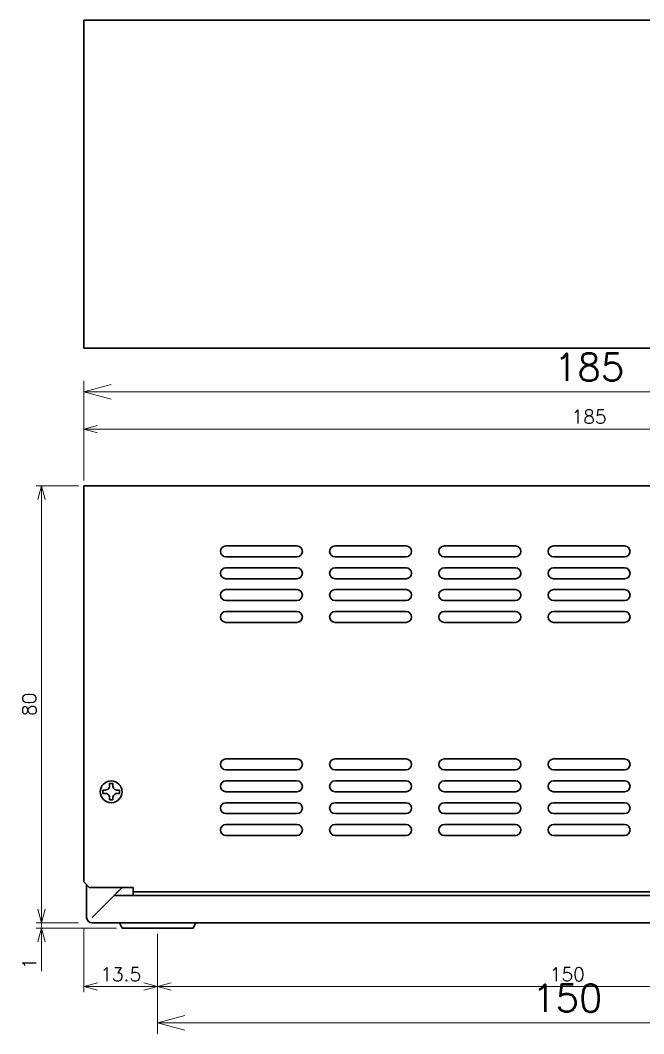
# Model space of a CAD drawing. Header units: inches. Extents: x -5 to 355, y -14 to 172.
# Drawn here: x 68.9 to 183, y -13.7 to 171.8 of the extents above; entities that cross this region are included whole.
import ezdxf

# ---------------------------------------------------------------- set-up
doc = ezdxf.new("R2010")
doc.units = ezdxf.units.IN
doc.header["$MEASUREMENT"] = 0
doc.layers.get('0').update_dxf_attribs({"lineweight": 30})
doc.layers.get('Defpoints').update_dxf_attribs({"lineweight": 9})
for name, color, linetype, lineweight in [('2KD_寸法１', 7, 'Continuous', 15), ('2KD_寸法１ @ 1', 7, 'Continuous', 15), ('2KD_寸法１ @ 2', 7, 'Continuous', 15)]:
    doc.layers.add(name, color=color, linetype=linetype, lineweight=lineweight)
doc.styles.get("Standard").update_dxf_attribs({"font": 'txt', "bigfont": 'extfont2.shx'})
doc.dimstyles.new('KD-STD', dxfattribs={"dimscale": 0, "dimtxt": 2.5, "dimasz": 2.5, "dimexe": 1, "dimexo": 1, "dimgap": 1, "dimtad": 1, "dimdsep": 46, "dimtxsty": 'Standard', "dimblk": 'OPEN30', "dimcen": 0, "dimadec": 0, "dimazin": 0, "dimtfac": 1, "dimtmove": 0, "dimatfit": 3, "dimldrblk": 'OPEN30', "dimfxl": 1, "dimtolj": 1, "dimtzin": 0, "dimlwd": 15, "dimlwe": 15, "dimarcsym": 0})

# ---------------------------------------------------------------- blocks, each defined once
blk = doc.blocks.new('_Open30')
at = {"lineweight": -2}
for p, q in [((-1, 0.268), (0, 0)), ((0, 0), (-1, -0.268)), ((0, 0), (-1, 0))]:
    blk.add_line(p, q, dxfattribs=at)
blk = doc.blocks.new('*D66')
at = {"layer": '2KD_寸法１', "color": 0, "lineweight": 15}
for p, q in [((79.51, 86.6), (71.76, 86.6)), ((72.76, 84.1), (72.76, 9.1)), ((79.51, 6.6), (71.76, 6.6))]:
    blk.add_line(p, q, dxfattribs=at)
at = {"layer": 'Defpoints', "color": 0}
for p in [(80.51, 86.6), (72.76, 6.6), (80.51, 6.6)]:
    blk.add_point(p, dxfattribs=at)
at = {"layer": '2KD_寸法１', "color": 0, "lineweight": 15, "xscale": 2.5, "yscale": 2.5, "zscale": 2.5}
for p, rotation in [((72.76, 86.6), 90), ((72.76, 6.6), 270)]:
    blk.add_blockref('_Open30', p, dxfattribs=dict(at, rotation=rotation))
at = {"layer": '2KD_寸法１', "insert": (70.51, 46.6), "char_height": 2.5, "attachment_point": 5, "rotation": 90}
blk.add_mtext('\\A1;80', dxfattribs=at)
blk = doc.blocks.new('*D65')
at = {"layer": '2KD_寸法１', "color": 0, "lineweight": 15}
for p, q in [((72.76, 9.1), (72.76, 11.6)), ((79.51, 6.6), (71.76, 6.6)), ((86.51, 5.6), (71.76, 5.6)), ((72.76, 6.6), (72.76, 5.6)), ((72.76, 3.1), (72.76, -2.23))]:
    blk.add_line(p, q, dxfattribs=at)
at = {"layer": 'Defpoints', "color": 0}
for p in [(72.76, 5.6), (80.51, 6.6), (87.51, 5.6)]:
    blk.add_point(p, dxfattribs=at)
at = {"layer": '2KD_寸法１', "color": 0, "lineweight": 15, "xscale": 2.5, "yscale": 2.5, "zscale": 2.5}
for p, rotation in [((72.76, 6.6), 270), ((72.76, 5.6), 90)]:
    blk.add_blockref('_Open30', p, dxfattribs=dict(at, rotation=rotation))
at = {"layer": '2KD_寸法１', "insert": (70.51, -0.82), "char_height": 2.5, "attachment_point": 5, "rotation": 90}
blk.add_mtext('\\A1;1', dxfattribs=at)
blk = doc.blocks.new('*D64')
at = {"layer": '2KD_寸法１', "color": 0, "lineweight": 15}
for p, q in [((80.51, 5.6), (80.51, -6.07)), ((94.01, 4.6), (94.01, -6.07)), ((83.01, -5.07), (91.51, -5.07))]:
    blk.add_line(p, q, dxfattribs=at)
at = {"layer": 'Defpoints', "color": 0}
for p in [(80.51, 6.6), (94.01, 5.6), (94.01, -5.07)]:
    blk.add_point(p, dxfattribs=at)
at = {"layer": '2KD_寸法１', "color": 0, "lineweight": 15, "xscale": 2.5, "yscale": 2.5, "zscale": 2.5, "rotation": 180}
blk.add_blockref('_Open30', (80.51, -5.07), dxfattribs=at)
at = {"layer": '2KD_寸法１', "color": 0, "lineweight": 15, "xscale": 2.5, "yscale": 2.5, "zscale": 2.5}
blk.add_blockref('_Open30', (94.01, -5.07), dxfattribs=at)
at = {"layer": '2KD_寸法１', "insert": (87.26, -2.82), "char_height": 2.5, "attachment_point": 5}
blk.add_mtext('\\A1;13.5', dxfattribs=at)
blk = doc.blocks.new('*D58')
at = {"layer": '2KD_寸法１', "color": 0, "lineweight": 15}
for p, q in [((80.51, 87.6), (80.51, 97.99)), ((83.01, 96.99), (263.01, 96.99)), ((265.51, 87.6), (265.51, 97.99))]:
    blk.add_line(p, q, dxfattribs=at)
at = {"layer": 'Defpoints', "color": 0}
for p in [(265.51, 96.99), (80.51, 86.6), (265.51, 86.6)]:
    blk.add_point(p, dxfattribs=at)
at = {"layer": '2KD_寸法１', "color": 0, "lineweight": 15, "xscale": 2.5, "yscale": 2.5, "zscale": 2.5, "rotation": 180}
blk.add_blockref('_Open30', (80.51, 96.99), dxfattribs=at)
at = {"layer": '2KD_寸法１', "color": 0, "lineweight": 15, "xscale": 2.5, "yscale": 2.5, "zscale": 2.5}
blk.add_blockref('_Open30', (265.51, 96.99), dxfattribs=at)
at = {"layer": '2KD_寸法１', "insert": (173.01, 99.24), "char_height": 2.5, "attachment_point": 5}
blk.add_mtext('\\A1;185', dxfattribs=at)
blk = doc.blocks.new('*D59')
at = {"layer": '2KD_寸法１', "color": 0, "lineweight": 15}
for p, q in [((80.51, 88.6), (80.51, 105.83)), ((265.51, 88.6), (265.51, 105.83)), ((85.51, 103.83), (260.51, 103.83))]:
    blk.add_line(p, q, dxfattribs=at)
at = {"layer": 'Defpoints', "color": 0}
for p in [(265.51, 103.83), (80.51, 86.6), (265.51, 86.6)]:
    blk.add_point(p, dxfattribs=at)
at = {"layer": '2KD_寸法１', "color": 0, "lineweight": 15, "xscale": 5, "yscale": 5, "zscale": 5, "rotation": 180}
blk.add_blockref('_Open30', (80.51, 103.83), dxfattribs=at)
at = {"layer": '2KD_寸法１', "color": 0, "lineweight": 15, "xscale": 5, "yscale": 5, "zscale": 5}
blk.add_blockref('_Open30', (265.51, 103.83), dxfattribs=at)
at = {"layer": '2KD_寸法１', "insert": (173.01, 108.33), "char_height": 5, "attachment_point": 5}
blk.add_mtext('\\A1;185', dxfattribs=at)
blk = doc.blocks.new('*D60')
at = {"layer": '2KD_寸法１', "color": 0, "lineweight": 15}
for p, q in [((94.01, 4.6), (94.01, -6.07)), ((244.01, 4.6), (244.01, -6.07)), ((96.51, -5.07), (241.51, -5.07))]:
    blk.add_line(p, q, dxfattribs=at)
at = {"layer": 'Defpoints', "color": 0}
for p in [(94.01, 5.6), (244.01, 5.6), (244.01, -5.07)]:
    blk.add_point(p, dxfattribs=at)
at = {"layer": '2KD_寸法１', "color": 0, "lineweight": 15, "xscale": 2.5, "yscale": 2.5, "zscale": 2.5, "rotation": 180}
blk.add_blockref('_Open30', (94.01, -5.07), dxfattribs=at)
at = {"layer": '2KD_寸法１', "color": 0, "lineweight": 15, "xscale": 2.5, "yscale": 2.5, "zscale": 2.5}
blk.add_blockref('_Open30', (244.01, -5.07), dxfattribs=at)
at = {"layer": '2KD_寸法１', "insert": (169.01, -2.82), "char_height": 2.5, "attachment_point": 5}
blk.add_mtext('\\A1;150', dxfattribs=at)
blk = doc.blocks.new('*D61')
at = {"layer": '2KD_寸法１', "color": 0, "lineweight": 15}
for p, q in [((94.01, 3.6), (94.01, -13.7)), ((244.01, 3.6), (244.01, -13.7)), ((99.01, -11.7), (239.01, -11.7))]:
    blk.add_line(p, q, dxfattribs=at)
at = {"layer": 'Defpoints', "color": 0}
for p in [(94.01, 5.6), (244.01, 5.6), (244.01, -11.7)]:
    blk.add_point(p, dxfattribs=at)
at = {"layer": '2KD_寸法１', "color": 0, "lineweight": 15, "xscale": 5, "yscale": 5, "zscale": 5, "rotation": 180}
blk.add_blockref('_Open30', (94.01, -11.7), dxfattribs=at)
at = {"layer": '2KD_寸法１', "color": 0, "lineweight": 15, "xscale": 5, "yscale": 5, "zscale": 5}
blk.add_blockref('_Open30', (244.01, -11.7), dxfattribs=at)
at = {"layer": '2KD_寸法１', "insert": (169.01, -7.2), "char_height": 5, "attachment_point": 5}
blk.add_mtext('\\A1;150', dxfattribs=at)
blk = doc.blocks.new('A$C69DC53DD')
for p, q in [((0, 0), (0, 60)), ((0, 60), (185, 60)), ((185, 0), (0, 0))]:
    blk.add_line(p, q)
blk = doc.blocks.new('*U70')
at = {"layer": '2KD_寸法１ @ 1'}
dim = blk.add_linear_dim(base=(265.51, 96.988), p1=(80.51, 86.599), p2=(265.51, 86.599), dimstyle='KD-STD', override={"dimscale": 1, "dimclrt": 256, "dimtix": 0, "dimtofl": 1, "dimtmove": 0, "dimatfit": 3}, dxfattribs=at)
dim.commit()
dim.dimension.update_dxf_attribs({"geometry": '*D58', "text_midpoint": (173.01, 99.238)})
at = {"layer": '2KD_寸法１ @ 2'}
dim = blk.add_linear_dim(base=(265.51, 103.831), p1=(80.51, 86.599), p2=(265.51, 86.599), dimstyle='KD-STD', override={"dimscale": 2, "dimclrt": 256, "dimtix": 0, "dimtofl": 1, "dimtmove": 0, "dimatfit": 3}, dxfattribs=at)
dim.commit()
dim.dimension.update_dxf_attribs({"geometry": '*D59', "text_midpoint": (173.01, 108.331)})
blk = doc.blocks.new('*U71')
at = {"layer": '2KD_寸法１ @ 1'}
dim = blk.add_linear_dim(base=(244.01, -5.072), p1=(94.01, 5.599), p2=(244.01, 5.599), dimstyle='KD-STD', override={"dimscale": 1, "dimclrt": 256, "dimtix": 0, "dimtofl": 1, "dimtmove": 0, "dimatfit": 3}, dxfattribs=at)
dim.commit()
dim.dimension.update_dxf_attribs({"geometry": '*D60', "text_midpoint": (169.01, -2.822)})
at = {"layer": '2KD_寸法１ @ 2'}
dim = blk.add_linear_dim(base=(244.01, -11.698), p1=(94.01, 5.599), p2=(244.01, 5.599), dimstyle='KD-STD', override={"dimscale": 2, "dimclrt": 256, "dimtix": 0, "dimtofl": 1, "dimtmove": 0, "dimatfit": 3}, dxfattribs=at)
dim.commit()
dim.dimension.update_dxf_attribs({"geometry": '*D61', "text_midpoint": (169.01, -7.198)})

msp = doc.modelspace()

# ---------------------------------------------------------------- linework, layer by layer
for p, q in [((80.51, 86.599), (265.51, 86.599)), ((80.51, 86.599), (80.51, 14.099)), ((106.51, 75.599), (119.511, 75.599)), ((126.51, 75.599), (139.511, 75.599)), ((146.51, 75.599), (159.511, 75.599)), ((166.51, 75.599), (179.511, 75.599)), ((106.51, 73.599), (119.51, 73.599)), ((126.51, 73.599), (139.51, 73.599)), ((146.51, 73.599), (159.51, 73.599)), ((166.51, 73.599), (179.51, 73.599)), ((106.509, 71.599), (119.51, 71.599)), ((126.509, 71.599), (139.51, 71.599)), ((146.509, 71.599), (159.51, 71.599)), ((166.509, 71.599), (179.51, 71.599)), ((106.509, 69.599), (119.509, 69.599)), ((126.509, 69.599), (139.509, 69.599)), ((146.509, 69.599), (159.509, 69.599)), ((166.509, 69.599), (179.509, 69.599)), ((106.509, 67.599), (119.51, 67.599)), ((126.509, 67.599), (139.51, 67.599)), ((146.509, 67.599), (159.51, 67.599)), ((166.509, 67.599), (179.51, 67.599)), ((106.509, 65.599), (119.509, 65.599)), ((126.509, 65.599), (139.509, 65.599)), ((146.509, 65.599), (159.509, 65.599)), ((166.509, 65.599), (179.509, 65.599)), ((106.509, 63.599), (119.51, 63.599)), ((126.509, 63.599), (139.51, 63.599)), ((146.509, 63.599), (159.51, 63.599)), ((166.509, 63.599), (179.51, 63.599)), ((106.509, 61.599), (119.509, 61.599)), ((126.509, 61.599), (139.509, 61.599)), ((146.509, 61.599), (159.509, 61.599)), ((166.509, 61.599), (179.509, 61.599)), ((106.51, 36.599), (119.511, 36.599)), ((126.51, 36.599), (139.511, 36.599)), ((146.51, 36.599), (159.511, 36.599)), ((166.51, 36.599), (179.511, 36.599)), ((106.51, 34.599), (119.51, 34.599)), ((126.51, 34.599), (139.51, 34.599)), ((146.51, 34.599), (159.51, 34.599)), ((166.51, 34.599), (179.51, 34.599)), ((85.21, 31.799), (85.21, 32.099)), ((85.21, 32.099), (85.81, 32.099)), ((85.81, 31.799), (85.81, 32.099)), ((106.509, 32.599), (119.51, 32.599)), ((126.509, 32.599), (139.51, 32.599)), ((146.509, 32.599), (159.51, 32.599)), ((166.509, 32.599), (179.51, 32.599)), ((84.01, 30.899), (84.31, 30.899)), ((84.01, 30.299), (84.01, 30.899)), ((84.01, 30.299), (84.31, 30.299)), ((86.71, 30.899), (87.01, 30.899)), ((86.71, 30.299), (87.01, 30.299)), ((87.01, 30.299), (86.71, 30.299)), ((87.01, 30.899), (87.01, 30.299)), ((106.509, 30.599), (119.509, 30.599)), ((126.509, 30.599), (139.509, 30.599)), ((146.509, 30.599), (159.509, 30.599)), ((166.509, 30.599), (179.509, 30.599)), ((85.21, 29.099), (85.21, 29.399)), ((85.81, 29.099), (85.21, 29.099)), ((85.81, 29.099), (85.81, 29.399)), ((106.509, 28.599), (119.51, 28.599)), ((126.509, 28.599), (139.51, 28.599)), ((146.509, 28.599), (159.51, 28.599)), ((166.509, 28.599), (179.51, 28.599)), ((106.509, 26.599), (119.509, 26.599)), ((126.509, 26.599), (139.509, 26.599)), ((146.509, 26.599), (159.509, 26.599)), ((166.509, 26.599), (179.509, 26.599)), ((106.509, 24.599), (119.51, 24.599)), ((126.509, 24.599), (139.51, 24.599)), ((146.509, 24.599), (159.51, 24.599)), ((166.509, 24.599), (179.51, 24.599)), ((106.509, 22.599), (119.509, 22.599)), ((126.509, 22.599), (139.509, 22.599)), ((146.509, 22.599), (159.509, 22.599)), ((166.509, 22.599), (179.509, 22.599)), ((81.51, 13.099), (80.51, 14.099)), ((81.01, 7.599), (81.01, 13.599)), ((89.51, 13.099), (81.51, 13.099)), ((87.51, 13.099), (82.01, 7.599)), ((86.51, 12.099), (87.51, 13.099)), ((89.51, 11.599), (89.51, 13.099)), ((86.01, 11.599), (89.51, 11.599)), ((256.51, 12.299), (89.51, 12.299)), ((256.51, 11.599), (89.51, 11.599)), ((82.01, 6.599), (112.01, 6.599)), ((87.01, 6.599), (87.51, 5.599)), ((87.51, 5.599), (100.51, 5.599)), ((88.51, 6.599), (99.51, 6.599)), ((101.01, 6.599), (100.51, 5.599)), ((112.01, 6.599), (264.01, 6.599))]:
    msp.add_line(p, q)
msp.add_circle((85.51, 30.599), 2)
for centre, radius, start, end in [((106.51, 74.599), 1, 90, 270), ((119.51, 74.599), 1, 270, 90), ((126.51, 74.599), 1, 90, 270), ((139.51, 74.599), 1, 270, 90), ((146.51, 74.599), 1, 90, 270), ((159.51, 74.599), 1, 270, 90), ((166.51, 74.599), 1, 90, 270), ((179.51, 74.599), 1, 270, 90), ((106.509, 70.599), 1, 90, 270), ((119.509, 70.599), 1, 270, 90), ((126.509, 70.599), 1, 90, 270), ((139.509, 70.599), 1, 270, 90), ((146.509, 70.599), 1, 90, 270), ((159.509, 70.599), 1, 270, 90), ((166.509, 70.599), 1, 90, 270), ((179.509, 70.599), 1, 270, 90), ((106.509, 66.599), 1, 90, 270), ((119.509, 66.599), 1, 270, 90), ((126.509, 66.599), 1, 90, 270), ((139.509, 66.599), 1, 270, 90), ((146.509, 66.599), 1, 90, 270), ((159.509, 66.599), 1, 270, 90), ((166.509, 66.599), 1, 90, 270), ((179.509, 66.599), 1, 270, 90), ((106.509, 62.599), 1, 90, 270), ((119.509, 62.599), 1, 270, 90), ((126.509, 62.599), 1, 90, 270), ((139.509, 62.599), 1, 270, 90), ((146.509, 62.599), 1, 90, 270), ((159.509, 62.599), 1, 270, 90), ((166.509, 62.599), 1, 90, 270), ((179.509, 62.599), 1, 270, 90), ((106.51, 35.599), 1, 90, 270), ((119.51, 35.599), 1, 270, 90), ((126.51, 35.599), 1, 90, 270), ((139.51, 35.599), 1, 270, 90), ((146.51, 35.599), 1, 90, 270), ((159.51, 35.599), 1, 270, 90), ((166.51, 35.599), 1, 90, 270), ((179.51, 35.599), 1, 270, 90), ((84.41, 31.699), 0.8, 262.00003, 0), ((84.41, 31.699), 0.8, 0, 7.99684), ((86.61, 31.699), 0.8, 172.00316, 277.99997), ((106.509, 31.599), 1, 90, 270), ((119.509, 31.599), 1, 270, 90), ((126.509, 31.599), 1, 90, 270), ((139.509, 31.599), 1, 270, 90), ((146.509, 31.599), 1, 90, 270), ((159.509, 31.599), 1, 270, 90), ((166.509, 31.599), 1, 90, 270), ((179.509, 31.599), 1, 270, 90), ((84.41, 29.499), 0.8, 0, 97.99997), ((86.61, 29.499), 0.8, 82.00003, 187.99684), ((84.41, 29.499), 0.8, 352.00316, 0), ((106.509, 27.599), 1, 90, 270), ((119.509, 27.599), 1, 270, 90), ((126.509, 27.599), 1, 90, 270), ((139.509, 27.599), 1, 270, 90), ((146.509, 27.599), 1, 90, 270), ((159.509, 27.599), 1, 270, 90), ((166.509, 27.599), 1, 90, 270), ((179.509, 27.599), 1, 270, 90), ((106.509, 23.599), 1, 90, 270), ((119.509, 23.599), 1, 270, 90), ((126.509, 23.599), 1, 90, 270), ((139.509, 23.599), 1, 270, 90), ((146.509, 23.599), 1, 90, 270), ((159.509, 23.599), 1, 270, 90), ((166.509, 23.599), 1, 90, 270), ((179.509, 23.599), 1, 270, 90), ((82.01, 7.599), 1, 180, 270)]:
    msp.add_arc(centre, radius, start, end)

# ---------------------------------------------------------------- block references
msp.add_blockref('A$C69DC53DD', (80.51, 111.832))
at = {"layer": '2KD_寸法１'}
for name in ['*U70', '*U71']:
    msp.add_blockref(name, (0, 0), dxfattribs=at)

# ---------------------------------------------------------------- dimensions: what is measured, and where the dimension line sits
at = {"layer": '2KD_寸法１ @ 1'}
for base, p1, p2, picture, middle in [((72.758, 6.599), (80.51, 86.599), (80.51, 6.599), '*D66', (70.508, 46.599)), ((72.758, 5.599), (80.51, 6.599), (87.51, 5.599), '*D65', (70.508, -0.818))]:
    dim = msp.add_linear_dim(base=base, p1=p1, p2=p2, angle=90, dimstyle='KD-STD', override={"dimscale": 1, "dimclrt": 256, "dimtix": 0, "dimtofl": 1, "dimtmove": 0, "dimatfit": 3}, dxfattribs=at)
    dim.commit()
    dim.dimension.update_dxf_attribs({"geometry": picture, "text_midpoint": middle})
dim = msp.add_linear_dim(base=(94.01, -5.072), p1=(80.51, 6.599), p2=(94.01, 5.599), dimstyle='KD-STD', override={"dimscale": 1, "dimclrt": 256, "dimtix": 0, "dimtofl": 1, "dimtmove": 0, "dimatfit": 3}, dxfattribs=at)
dim.commit()
dim.dimension.update_dxf_attribs({"geometry": '*D64', "text_midpoint": (87.26, -2.822)})

doc.saveas('drawing.dxf')
